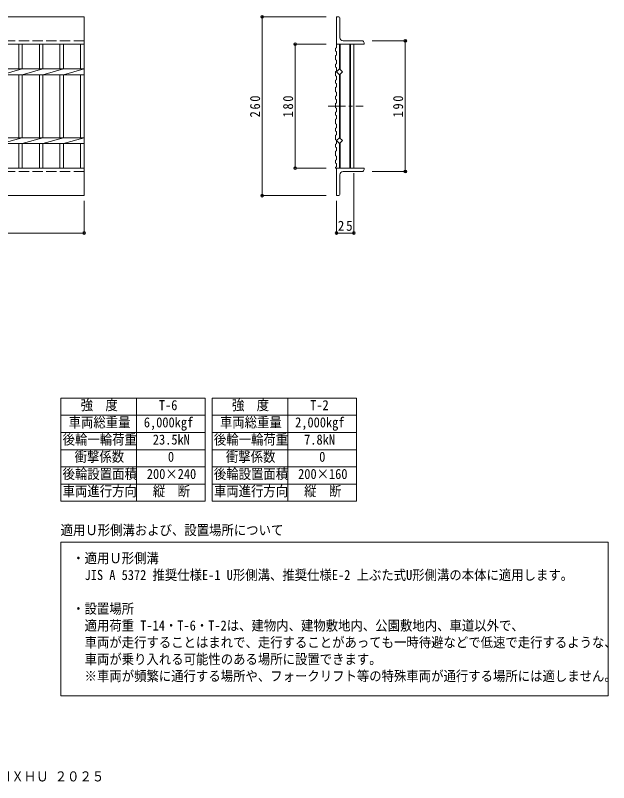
# Model space of a CAD drawing. Units: millimetres, scale not verified. Extents: x -866 to 925, y -680 to 608.
# Drawn here: x 62 to 925, y -680 to 435 of the extents above; entities that cross this region are included whole.
import ezdxf
from ezdxf.enums import TextEntityAlignment as Align

# ---------------------------------------------------------------- set-up
doc = ezdxf.new("R2010")
doc.units = ezdxf.units.MM
doc.header["$LTSCALE"] = 5
doc.header["$PDMODE"] = 32
doc.header["$PDSIZE"] = 4
doc.linetypes.add('CHAIN1', pattern=[8, 5, -1, 1, -1])
doc.linetypes.add('DASHED3', pattern=[4, 3, -1])
for name, color, linetype, lineweight in [('B-1', 2, 'Continuous', 9), ('B-2', 3, 'Continuous', 9), ('B-4', 7, 'Continuous', 9), ('D-2', 3, 'Continuous', 9), ('F-4', 2, 'Continuous', 9)]:
    doc.layers.add(name, color=color, linetype=linetype, lineweight=lineweight)
doc.layers.add('F-5', color=7, linetype='Continuous')
doc.styles.add('ＭＳ ゴシック', font='')
doc.styles.get('ＭＳ ゴシック').set_extended_font_data('MS Gothic')

msp = doc.modelspace()

# ---------------------------------------------------------------- linework, layer by layer
at = {"layer": 'B-1'}
for p, q in [((-832.904, 432.617), (162.096, 432.617)), ((162.096, 392.617), (162.096, 432.617)), ((531.258, 432.617), (529.258, 432.617)), ((529.258, 432.617), (529.258, 392.617)), ((534.258, 429.617), (534.258, 402.117)), ((-832.904, 392.617), (162.096, 392.617)), ((529.258, 392.617), (569.258, 392.617)), ((566.258, 397.617), (538.758, 397.617)), ((569.258, 394.617), (569.258, 392.617)), ((-832.904, 212.617), (162.096, 212.617)), ((162.096, 212.617), (162.096, 172.617)), ((529.258, 212.616), (569.258, 212.616)), ((529.258, 172.617), (529.258, 212.616)), ((529.258, 212.616), (569.258, 212.616)), ((529.258, 172.617), (529.258, 212.616)), ((569.258, 210.616), (569.258, 212.616)), ((569.258, 210.616), (569.258, 212.616)), ((534.258, 175.617), (534.258, 203.117)), ((566.258, 207.617), (538.758, 207.617)), ((-832.904, 172.617), (162.096, 172.617)), ((531.258, 172.617), (529.258, 172.617))]:
    msp.add_line(p, q, dxfattribs=at)
at = {"layer": 'B-1', "linetype": 'DASHED3'}
for p, q in [((-832.904, 397.617), (162.096, 397.617)), ((-832.904, 207.617), (162.096, 207.617))]:
    msp.add_line(p, q, dxfattribs=at)
at = {"layer": 'B-1'}
for centre, radius, start, end in [((531.258, 429.617), 3, 0, 90), ((538.758, 402.117), 4.5, 180, 270), ((566.258, 394.617), 3, 0, 90), ((538.758, 203.117), 4.5, 90, 180), ((566.258, 210.616), 3, 270, 0), ((566.258, 210.616), 3, 270, 0), ((531.258, 175.617), 3, 270, 0)]:
    msp.add_arc(centre, radius, start, end, dxfattribs=at)
at = {"layer": 'B-2'}
for p, q in [((67.092, 392.617), (67.092, 356.857)), ((72.092, 392.617), (72.092, 356.857)), ((97.092, 392.617), (97.092, 356.857)), ((102.091, 392.617), (102.091, 356.857)), ((127.091, 392.617), (127.091, 356.857)), ((132.091, 392.617), (132.091, 356.857)), ((157.091, 392.617), (157.091, 356.857)), ((157.095, 356.857), (157.095, 392.617)), ((162.091, 392.617), (162.091, 256.857)), ((162.096, 212.617), (162.096, 392.617)), ((529.258, 392.617), (529.258, 387.504)), ((533.758, 392.617), (533.758, 356.602)), ((533.758, 356.602), (533.758, 392.617)), ((533.758, 356.859), (533.758, 392.617)), ((534.758, 392.617), (534.758, 355.602)), ((534.758, 355.602), (534.758, 392.617)), ((534.758, 355.602), (534.758, 392.617)), ((548.758, 392.617), (548.758, 212.616)), ((549.758, 392.617), (549.758, 212.616)), ((554.258, 392.617), (554.258, 212.616)), ((527.758, 386.993), (529.258, 387.504)), ((529.258, 382.074), (529.258, 376.961)), ((527.758, 376.45), (529.258, 376.961)), ((-832.904, 356.857), (162.096, 356.857)), ((72.092, 356.857), (42.092, 348.377)), ((102.091, 356.857), (72.092, 348.377)), ((132.091, 356.857), (102.091, 348.377)), ((162.091, 356.857), (132.091, 348.377)), ((527.758, 363.766), (529.258, 364.278)), ((529.258, 358.847), (529.258, 353.734)), ((-832.904, 348.377), (162.096, 348.377)), ((67.092, 348.377), (67.092, 256.857)), ((72.092, 348.377), (72.092, 256.857)), ((97.092, 348.377), (97.092, 256.857)), ((102.091, 348.377), (102.091, 256.857)), ((127.091, 348.377), (127.091, 256.857)), ((132.091, 348.377), (132.091, 256.857)), ((157.091, 348.377), (157.091, 256.857)), ((157.095, 256.857), (157.095, 348.377)), ((527.758, 353.223), (529.258, 353.734)), ((533.758, 348.631), (533.758, 311.141)), ((533.758, 286.859), (533.758, 348.631)), ((533.758, 276.815), (533.758, 348.631)), ((534.758, 349.631), (534.758, 310.141)), ((534.758, 285.602), (534.758, 349.631)), ((534.758, 278.505), (534.758, 349.631)), ((527.758, 340.54), (529.258, 341.051)), ((529.258, 335.621), (529.258, 330.508)), ((527.758, 329.997), (529.258, 330.508)), ((527.758, 317.313), (529.258, 317.825)), ((529.258, 312.395), (529.258, 307.282)), ((527.758, 306.77), (529.258, 307.282)), ((527.758, 294.087), (529.258, 294.598)), ((527.758, 283.544), (529.258, 284.055)), ((529.258, 289.168), (529.258, 284.055)), ((534.758, 269.633), (534.758, 279.631)), ((534.758, 255.602), (534.758, 279.631)), ((527.758, 270.86), (529.258, 271.372)), ((533.758, 256.602), (533.758, 278.631)), ((533.758, 273.632), (533.758, 278.374)), ((-832.904, 256.857), (162.096, 256.857)), ((72.092, 256.857), (42.092, 248.377)), ((102.091, 256.857), (72.092, 248.377)), ((132.091, 256.857), (102.091, 248.377)), ((162.091, 256.857), (132.091, 248.377)), ((527.758, 260.317), (529.258, 260.829)), ((529.258, 265.942), (529.258, 260.829)), ((-832.904, 248.377), (162.096, 248.377)), ((67.092, 248.377), (67.092, 212.617)), ((72.092, 248.377), (72.092, 212.617)), ((97.092, 248.377), (97.092, 212.617)), ((102.091, 248.377), (102.091, 212.617)), ((127.091, 248.377), (127.091, 212.617)), ((132.091, 248.377), (132.091, 212.617)), ((157.091, 248.377), (157.091, 212.617)), ((157.095, 212.617), (157.095, 248.377)), ((162.091, 248.377), (162.091, 212.617)), ((527.758, 247.634), (529.258, 248.145)), ((533.758, 212.616), (533.758, 248.631)), ((534.758, 212.616), (534.758, 249.631)), ((527.758, 237.091), (529.258, 237.602)), ((529.258, 242.715), (529.258, 237.602)), ((527.758, 224.408), (529.258, 224.919)), ((527.758, 213.864), (529.258, 214.376)), ((527.758, 213.864), (527.758, 212.616)), ((529.258, 219.489), (529.258, 214.376))]:
    msp.add_line(p, q, dxfattribs=at)
at = {"layer": 'B-2', "linetype": 'CHAIN1'}
msp.add_line((517.248, 302.617), (567.834, 302.617), dxfattribs=at)
at = {"layer": 'B-2'}
for points in [[(527.758, 386.993), (527.758, 382.585), (529.258, 382.074)], [(527.758, 376.45), (527.758, 369.902), (529.258, 369.391), (529.258, 364.278)], [(527.758, 363.766), (527.758, 359.359), (529.258, 358.847)], [(527.758, 353.223), (527.758, 346.676), (529.258, 346.164), (529.258, 341.051)], [(527.758, 340.54), (527.758, 336.132), (529.258, 335.621)], [(527.758, 329.997), (527.758, 323.449), (529.258, 322.938), (529.258, 317.825)], [(527.758, 317.313), (527.758, 312.906), (529.258, 312.395)], [(527.758, 306.77), (527.758, 300.223), (529.258, 299.712), (529.258, 294.598)], [(527.758, 294.087), (527.758, 289.68), (529.258, 289.168)], [(527.758, 283.544), (527.758, 276.996), (529.258, 276.485), (529.258, 271.372)], [(527.758, 270.86), (527.758, 266.453), (529.258, 265.942)], [(527.758, 260.317), (527.758, 253.77), (529.258, 253.259), (529.258, 248.145)], [(527.758, 247.634), (527.758, 243.227), (529.258, 242.715)], [(527.758, 237.091), (527.758, 230.544), (529.258, 230.032), (529.258, 224.919)], [(527.758, 224.408), (527.758, 220), (529.258, 219.489)]]:
    msp.add_lwpolyline(points, dxfattribs=at)
for points in [[(537.743, 352.617), (533.501, 356.859), (529.258, 352.617), (533.501, 348.374)], [(537.743, 252.617), (533.501, 256.859), (529.258, 252.617), (533.501, 248.374)]]:
    msp.add_lwpolyline(points, close=True, dxfattribs=at)
at = {"layer": 'B-4'}
for p, q in [((514.258, 432.617), (419.458, 432.617)), ((421.258, 172.617), (421.258, 432.617)), ((514.258, 392.617), (467.458, 392.617)), ((469.258, 212.616), (469.258, 392.617)), ((581.258, 397.617), (631.058, 397.617)), ((629.258, 207.617), (629.258, 397.617)), ((514.258, 212.616), (467.458, 212.616)), ((554.258, 205.116), (554.258, 116.844)), ((581.258, 207.617), (631.058, 207.617)), ((514.258, 172.617), (419.458, 172.617)), ((162.096, 165.116), (162.096, 116.844)), ((529.258, 165.116), (529.258, 116.844)), ((-832.904, 118.344), (162.096, 118.344)), ((529.258, 118.344), (554.258, 118.344))]:
    msp.add_line(p, q, dxfattribs=at)
for p in [(421.258, 432.617), (469.258, 392.617), (629.258, 397.617), (469.258, 212.616), (629.258, 207.617), (421.258, 172.617), (162.096, 118.344), (529.258, 118.344), (554.258, 118.344)]:
    msp.add_point(p, dxfattribs=at)
at = {"layer": 'D-2'}
msp.add_line((529.258, 212.616), (527.758, 212.616), dxfattribs=at)
at = {"layer": 'F-4'}
for p, q in [((128.412, -121.465), (128.412, -271.465)), ((128.412, -121.465), (338.412, -121.465)), ((238.412, -121.465), (238.412, -271.465)), ((338.412, -121.465), (338.412, -271.465)), ((348.412, -121.465), (348.412, -271.465)), ((348.412, -121.465), (558.412, -121.465)), ((458.412, -121.465), (458.412, -271.465)), ((558.412, -121.465), (558.412, -271.465)), ((128.412, -146.465), (338.412, -146.465)), ((348.412, -146.465), (558.412, -146.465)), ((128.412, -171.465), (338.412, -171.465)), ((348.412, -171.465), (558.412, -171.465)), ((128.412, -196.465), (338.412, -196.465)), ((348.412, -196.465), (558.412, -196.465)), ((128.412, -221.465), (338.412, -221.465)), ((348.412, -221.465), (558.412, -221.465)), ((128.412, -246.465), (338.412, -246.465)), ((348.412, -246.465), (558.412, -246.465)), ((128.412, -271.465), (338.412, -271.465)), ((348.412, -271.465), (558.412, -271.465)), ((128.412, -553.901), (128.412, -331.071)), ((128.412, -331.071), (924.232, -331.071)), ((924.232, -331.071), (924.232, -553.901)), ((924.232, -553.901), (128.412, -553.901))]:
    msp.add_line(p, q, dxfattribs=at)

# ---------------------------------------------------------------- texts
at = {"layer": 'B-4', "color": 2, "char_height": 14.66, "attachment_point": 7, "rotation": 90, "style": 'ＭＳ ゴシック'}
for s, insert in [('\\T1.27;\\W0.9;260', (418.258, 286.367)), ('\\T1.27;\\W0.9;180', (466.258, 286.367)), ('\\T1.27;\\W0.9;190', (626.258, 286.367))]:
    msp.add_mtext(s, dxfattribs=dict(at, insert=insert))
at = {"layer": 'B-4', "color": 2, "insert": (531.133, 121.344), "char_height": 14.66, "attachment_point": 7, "style": 'ＭＳ ゴシック'}
msp.add_mtext('\\T1.27;\\W0.95;25', dxfattribs=at)
at = {"layer": 'F-4', "style": 'ＭＳ ゴシック', "width": 0.9}
msp.add_text('滑り止め模様付\u3000歩道Ｕ字溝用\u3000スチール製グレーチング\u3000ＨＸＨＵ ２０２５', height=14.66, dxfattribs=at).set_placement((-447.436, -682.92), align=Align.BOTTOM_LEFT)
at = {"layer": 'F-5', "style": 'ＭＳ ゴシック', "width": 0.9}
for s, p in [('強\u3000度', (157.162, -143.465)), ('強\u3000度', (377.162, -143.465)), ('T-6', (270.912, -143.465)), ('T-2', (490.912, -143.465)), ('車両総重量', (139.662, -168.465)), ('6,000kgf', (249.037, -168.465)), ('車両総重量', (359.662, -168.465)), ('2,000kgf', (469.037, -168.465)), ('後輪一輪荷重', (130.912, -193.465)), ('23.5kN', (262.162, -193.465)), ('後輪一輪荷重', (350.912, -193.465)), ('7.8kN', (482.162, -193.465)), ('衝撃係数', (148.412, -218.465)), ('0', (284.037, -218.465)), ('衝撃係数', (368.412, -218.465)), ('0', (504.037, -218.465)), ('後輪設置面積', (130.912, -243.465)), ('後輪設置面積', (350.912, -243.465)), ('200×240', (253.412, -243.465)), ('200×160', (473.412, -243.465)), ('車両進行方向', (130.912, -268.465)), ('縦\u3000断', (262.162, -268.465)), ('車両進行方向', (350.912, -268.465)), ('縦\u3000断', (482.162, -268.465)), ('適用Ｕ形側溝および、設置場所について', (127.97, -325.005)), ('・適用Ｕ形側溝', (144.886, -365.783)), ('\u3000JIS A 5372 推奨仕様E-1 U形側溝、推奨仕様E-2 上ぶた式U形側溝の本体に適用します。', (144.886, -390.252)), ('・設置場所', (144.886, -439.191)), ('\u3000適用荷重 T-14・T-6・T-2は、建物内、建物敷地内、公園敷地内、車道以外で、', (144.886, -463.66)), ('\u3000車両が走行することはまれで、走行することがあっても一時待避などで低速で走行するような、', (144.886, -488.13)), ('\u3000車両が乗り入れる可能性のある場所に設置できます。 ', (144.886, -512.599)), ('\u3000※車両が頻繁に通行する場所や、フォークリフト等の特殊車両が通行する場所には適しません。', (144.886, -537.068))]:
    msp.add_text(s, height=14.66, dxfattribs=at).set_placement(p, align=Align.BOTTOM_LEFT)

doc.saveas('drawing.dxf')
